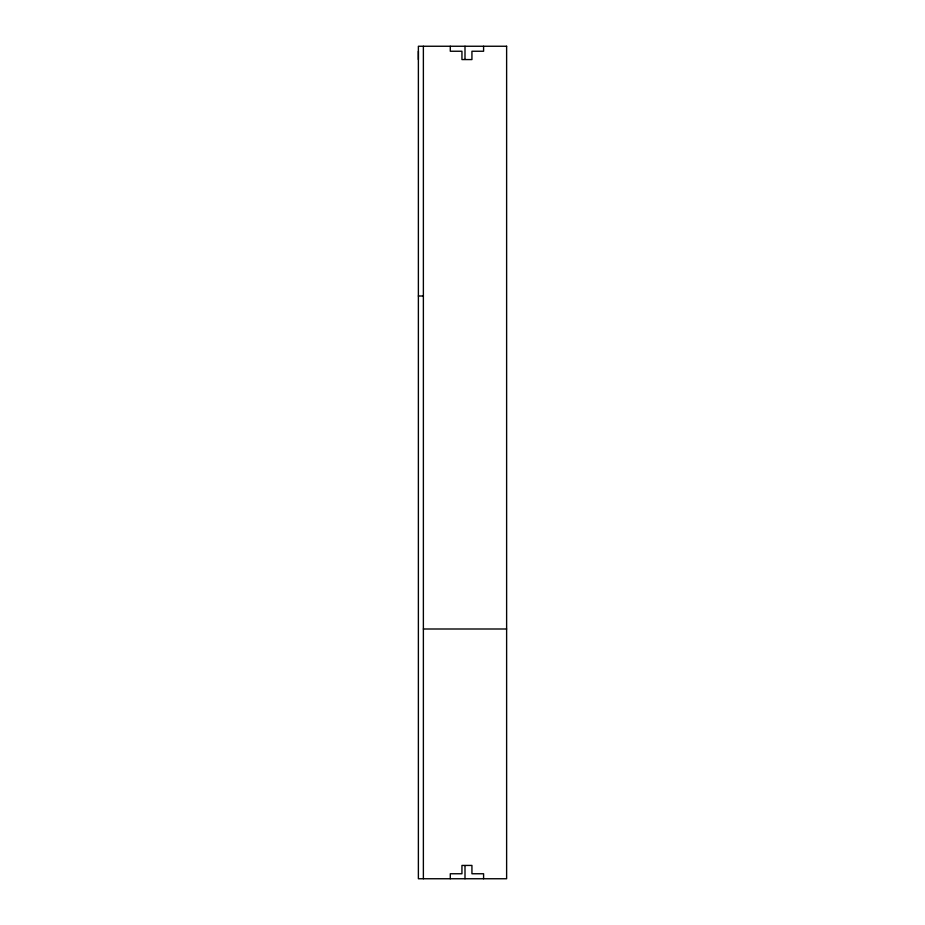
<?xml version="1.0" encoding="UTF-8"?>
<svg xmlns="http://www.w3.org/2000/svg" width="925" height="925" viewBox="0 0 925 925"><rect width="100%" height="100%" fill="white"/><g stroke="black" fill="none" stroke-linecap="round" stroke-linejoin="round"><path stroke-width="1.39" d="M418.377 59.57L418.377 51.245M464.998 878.75L464.998 865.742M464.998 59.258L464.998 46.25M418.377 296L423.373 296M423.373 629L506.623 629M483.59 46.25L483.59 51.245L471.935 51.245L471.935 59.57L461.945 59.57L461.945 51.245L450.29 51.245L450.29 46.25M483.59 878.75L483.59 873.755L471.935 873.755L471.935 865.43L461.945 865.43L461.945 873.755L450.29 873.755L450.29 878.75M423.373 46.25L423.373 878.75M506.623 46.25L418.377 46.25L418.377 878.75L506.623 878.75L506.623 46.25"/></g></svg>
